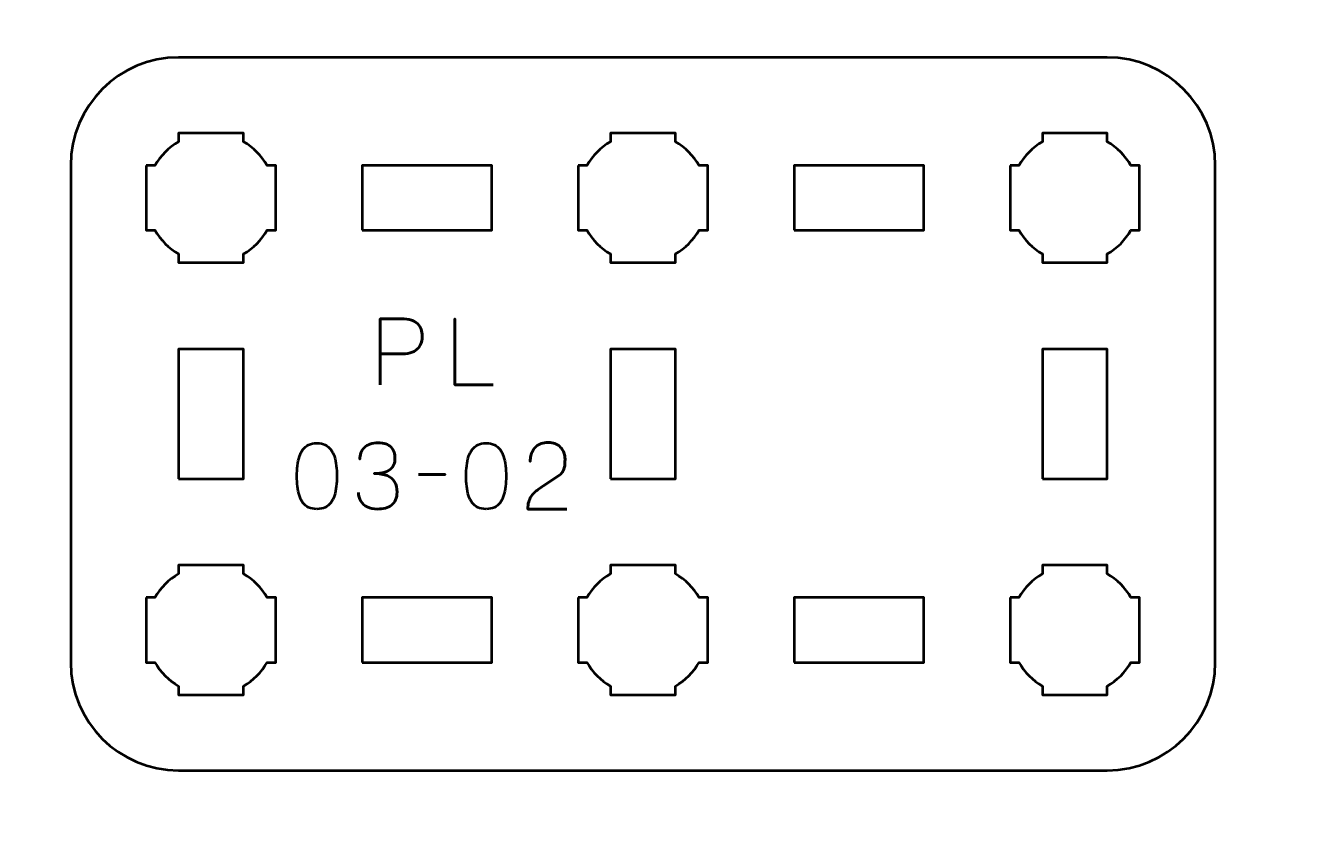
# Model space of a CAD drawing. Header units: centimetres. Extents: x -21 to 0, y -29.7 to 0.
# Drawn here: x -13.36 to -7.5, y -25.72 to -22.05 of the extents above; entities that cross this region are included whole.
import ezdxf

# ---------------------------------------------------------------- set-up
doc = ezdxf.new("R2010")
doc.units = ezdxf.units.CM
doc.header["$MEASUREMENT"] = 0
doc.layers.add('Layer 1', color=7, linetype='Continuous')

msp = doc.modelspace()

# ---------------------------------------------------------------- linework, layer by layer
at = {"layer": 'Layer 1', "lineweight": 53}
for points in [[(-11.8, -23), (-11.2, -23), (-11.2, -22.7), (-11.8, -22.7), (-11.8, -23)], [(-9.8, -23), (-9.2, -23), (-9.2, -22.7), (-9.8, -22.7), (-9.8, -23)], [(-12.65, -24.15), (-12.35, -24.15), (-12.35, -23.55), (-12.65, -23.55), (-12.65, -24.15)], [(-10.65, -24.15), (-10.35, -24.15), (-10.35, -23.55), (-10.65, -23.55), (-10.65, -24.15)], [(-8.65, -24.15), (-8.35, -24.15), (-8.35, -23.55), (-8.65, -23.55), (-8.65, -24.15)], [(-11.8, -25), (-11.2, -25), (-11.2, -24.7), (-11.8, -24.7), (-11.8, -25)], [(-9.8, -25), (-9.2, -25), (-9.2, -24.7), (-9.8, -24.7), (-9.8, -25)]]:
    msp.add_lwpolyline(points, close=True, dxfattribs=at)
at = {"layer": 'Layer 1', "color": 1, "lineweight": 53}
msp.add_open_spline([(-21.00003, -29.19995), (-21.00003, -29.19995), (-21.00003, -5.89992), (-21.00003, -5.89992), (-21.00003, -5.89992), (-21.00003, -5.81709), (-20.93286, -5.74992), (-20.85003, -5.74992), (-20.85003, -5.74992), (-20.7672, -5.74992), (-20.70003, -5.68275), (-20.70003, -5.59992), (-20.70003, -5.59992), (-20.70003, -5.51709), (-20.7672, -5.44992), (-20.85003, -5.44992), (-20.85003, -5.44992), (-20.93286, -5.44992), (-21.00003, -5.38275), (-21.00003, -5.29992), (-21.00003, -5.29992), (-21.00003, -5.21709), (-20.93286, -5.14992), (-20.85003, -5.14992), (-20.85003, -5.14992), (-20.7672, -5.14992), (-20.70003, -5.08275), (-20.70003, -4.99992), (-20.70003, -4.99992), (-20.70003, -4.91709), (-20.7672, -4.84992), (-20.85003, -4.84992), (-20.85003, -4.84992), (-20.93286, -4.84992), (-21.00003, -4.78275), (-21.00003, -4.69992), (-21.00003, -4.69992), (-21.00003, -4.61709), (-20.93286, -4.54992), (-20.85003, -4.54992), (-20.85003, -4.54992), (-20.7672, -4.54992), (-20.70003, -4.48275), (-20.70003, -4.39992), (-20.70003, -4.39992), (-20.70003, -4.31709), (-20.7672, -4.24992), (-20.85003, -4.24992), (-20.85003, -4.24992), (-20.93286, -4.24992), (-21.00003, -4.18275), (-21.00003, -4.09992), (-21.00003, -4.09992), (-21.00003, -4.01709), (-20.93286, -3.94992), (-20.85003, -3.94992), (-20.85003, -3.94992), (-20.7672, -3.94992), (-20.70003, -3.88275), (-20.70003, -3.79992), (-20.70003, -3.79992), (-20.70003, -3.71709), (-20.7672, -3.64992), (-20.85003, -3.64992), (-20.85003, -3.64992), (-20.93286, -3.64992), (-21.00003, -3.58275), (-21.00003, -3.49992), (-21.00003, -3.49992), (-21.00003, -3.41709), (-20.93286, -3.34992), (-20.85003, -3.34992), (-20.85003, -3.34992), (-20.7672, -3.34992), (-20.70003, -3.28275), (-20.70003, -3.19992), (-20.70003, -3.19992), (-20.70003, -3.11709), (-20.7672, -3.04992), (-20.85003, -3.04992), (-20.85003, -3.04992), (-20.93286, -3.04992), (-21.00003, -2.98275), (-21.00003, -2.89992), (-21.00003, -2.89992), (-21.00003, -2.81709), (-20.93286, -2.74992), (-20.85003, -2.74992), (-20.85003, -2.74992), (-20.7672, -2.74992), (-20.70003, -2.68275), (-20.70003, -2.59992), (-20.70003, -2.59992), (-20.70003, -2.51709), (-20.7672, -2.44992), (-20.85003, -2.44992), (-20.85003, -2.44992), (-20.93286, -2.44992), (-21.00003, -2.38275), (-21.00003, -2.29992), (-21.00003, -2.29992), (-21.00003, -2.21709), (-20.93286, -2.14992), (-20.85003, -2.14992), (-20.85003, -2.14992), (-20.7672, -2.14992), (-20.70003, -2.08275), (-20.70003, -1.99992), (-20.70003, -1.99992), (-20.70003, -1.91709), (-20.7672, -1.84992), (-20.85003, -1.84992), (-20.85003, -1.84992), (-20.93286, -1.84992), (-21.00003, -1.78275), (-21.00003, -1.69992), (-21.00003, -1.69992), (-21.00003, -1.61709), (-20.93286, -1.54992), (-20.85003, -1.54992), (-20.85003, -1.54992), (-20.7672, -1.54992), (-20.70003, -1.48275), (-20.70003, -1.39992), (-20.70003, -1.39992), (-20.70003, -1.31709), (-20.7672, -1.24992), (-20.85003, -1.24992), (-20.85003, -1.24992), (-20.93286, -1.24992), (-21.00003, -1.18275), (-21.00003, -1.09992), (-21.00003, -1.09992), (-21.00003, -1.09992), (-21.00003, -0.49992), (-21.00003, -0.49992), (-21.00003, -0.49992), (-21.00003, -0.22295), (-20.77694, 0.00004), (-20.49994, 0.00004), (-20.49994, 0.00004), (-20.49994, 0.00004), (-0.50008, 0.00004), (-0.50008, 0.00004), (-0.50008, 0.00004), (-0.22294, 0.00004), (0.00002, -0.22295), (0.00002, -0.49992), (0.00002, -0.49992), (0.00002, -0.49992), (0.00002, -29.19995), (0.00002, -29.19995), (0.00002, -29.19995), (0.00002, -29.47695), (-0.22294, -29.70004), (-0.50008, -29.70004), (-0.50008, -29.70004), (-0.50008, -29.70004), (-20.49994, -29.70004), (-20.49994, -29.70004), (-20.49994, -29.70004), (-20.77694, -29.70004), (-21.00003, -29.47695), (-21.00003, -29.19995)], degree=3, knots=[0, 0, 0, 0, 0.0243902, 0.0243902, 0.0243902, 0.0243902, 0.0487805, 0.0487805, 0.0487805, 0.0487805, 0.0731707, 0.0731707, 0.0731707, 0.0731707, 0.097561, 0.097561, 0.097561, 0.097561, 0.1219512, 0.1219512, 0.1219512, 0.1219512, 0.1463415, 0.1463415, 0.1463415, 0.1463415, 0.1707317, 0.1707317, 0.1707317, 0.1707317, 0.195122, 0.195122, 0.195122, 0.195122, 0.2195122, 0.2195122, 0.2195122, 0.2195122, 0.2439024, 0.2439024, 0.2439024, 0.2439024, 0.2682927, 0.2682927, 0.2682927, 0.2682927, 0.2926829, 0.2926829, 0.2926829, 0.2926829, 0.3170732, 0.3170732, 0.3170732, 0.3170732, 0.3414634, 0.3414634, 0.3414634, 0.3414634, 0.3658537, 0.3658537, 0.3658537, 0.3658537, 0.3902439, 0.3902439, 0.3902439, 0.3902439, 0.4146341, 0.4146341, 0.4146341, 0.4146341, 0.4390244, 0.4390244, 0.4390244, 0.4390244, 0.4634146, 0.4634146, 0.4634146, 0.4634146, 0.4878049, 0.4878049, 0.4878049, 0.4878049, 0.5121951, 0.5121951, 0.5121951, 0.5121951, 0.5365854, 0.5365854, 0.5365854, 0.5365854, 0.5609756, 0.5609756, 0.5609756, 0.5609756, 0.5853659, 0.5853659, 0.5853659, 0.5853659, 0.6097561, 0.6097561, 0.6097561, 0.6097561, 0.6341463, 0.6341463, 0.6341463, 0.6341463, 0.6585366, 0.6585366, 0.6585366, 0.6585366, 0.6829268, 0.6829268, 0.6829268, 0.6829268, 0.7073171, 0.7073171, 0.7073171, 0.7073171, 0.7317073, 0.7317073, 0.7317073, 0.7317073, 0.7560976, 0.7560976, 0.7560976, 0.7560976, 0.7804878, 0.7804878, 0.7804878, 0.7804878, 0.804878, 0.804878, 0.804878, 0.804878, 0.8292683, 0.8292683, 0.8292683, 0.8292683, 0.8536585, 0.8536585, 0.8536585, 0.8536585, 0.8780488, 0.8780488, 0.8780488, 0.8780488, 0.902439, 0.902439, 0.902439, 0.902439, 0.9268293, 0.9268293, 0.9268293, 0.9268293, 0.9512195, 0.9512195, 0.9512195, 0.9512195, 0.9756098, 0.9756098, 0.9756098, 0.9756098, 1, 1, 1, 1], dxfattribs=at)
at = {"layer": 'Layer 1', "color": 3, "lineweight": 53}
msp.add_open_spline([(-13.15, -25), (-13.15, -25), (-13.15, -22.7), (-13.15, -22.7), (-13.15, -22.7), (-13.15, -22.42391), (-12.92609, -22.2), (-12.65, -22.2), (-12.65, -22.2), (-12.65, -22.2), (-8.35, -22.2), (-8.35, -22.2), (-8.35, -22.2), (-8.07391, -22.2), (-7.85, -22.42391), (-7.85, -22.7), (-7.85, -22.7), (-7.85, -22.7), (-7.85, -25), (-7.85, -25), (-7.85, -25), (-7.85, -25.27609), (-8.07391, -25.5), (-8.35, -25.5), (-8.35, -25.5), (-8.35, -25.5), (-12.65, -25.5), (-12.65, -25.5), (-12.65, -25.5), (-12.92609, -25.5), (-13.15, -25.27609), (-13.15, -25)], degree=3, knots=[0, 0, 0, 0, 0.125, 0.125, 0.125, 0.125, 0.25, 0.25, 0.25, 0.25, 0.375, 0.375, 0.375, 0.375, 0.5, 0.5, 0.5, 0.5, 0.625, 0.625, 0.625, 0.625, 0.75, 0.75, 0.75, 0.75, 0.875, 0.875, 0.875, 0.875, 1, 1, 1, 1], dxfattribs=at)
at = {"layer": 'Layer 1', "lineweight": 53}
for points in [[(-12.8, -22.7), (-12.8, -22.7), (-12.75985, -22.7), (-12.75985, -22.7), (-12.75985, -22.7), (-12.7335, -22.65447), (-12.69553, -22.6165), (-12.65, -22.59015), (-12.65, -22.59015), (-12.65, -22.59015), (-12.65, -22.55), (-12.65, -22.55), (-12.65, -22.55), (-12.65, -22.55), (-12.5, -22.55), (-12.5, -22.55), (-12.5, -22.55), (-12.5, -22.55), (-12.35, -22.55), (-12.35, -22.55), (-12.35, -22.55), (-12.35, -22.55), (-12.35, -22.59015), (-12.35, -22.59015), (-12.35, -22.59015), (-12.30447, -22.6165), (-12.2665, -22.65447), (-12.24015, -22.7), (-12.24015, -22.7), (-12.24015, -22.7), (-12.2, -22.7), (-12.2, -22.7), (-12.2, -22.7), (-12.2, -22.7), (-12.2, -22.85), (-12.2, -22.85), (-12.2, -22.85), (-12.2, -22.85), (-12.2, -23), (-12.2, -23), (-12.2, -23), (-12.2, -23), (-12.24015, -23), (-12.24015, -23), (-12.24015, -23), (-12.2665, -23.04553), (-12.30447, -23.0835), (-12.35, -23.10985), (-12.35, -23.10985), (-12.35, -23.10985), (-12.35, -23.15), (-12.35, -23.15), (-12.35, -23.15), (-12.35, -23.15), (-12.5, -23.15), (-12.5, -23.15), (-12.5, -23.15), (-12.5, -23.15), (-12.65, -23.15), (-12.65, -23.15), (-12.65, -23.15), (-12.65, -23.15), (-12.65, -23.10985), (-12.65, -23.10985), (-12.65, -23.10985), (-12.69553, -23.0835), (-12.7335, -23.04553), (-12.75985, -23), (-12.75985, -23), (-12.75985, -23), (-12.8, -23), (-12.8, -23), (-12.8, -23), (-12.8, -23), (-12.8, -22.85), (-12.8, -22.85), (-12.8, -22.85), (-12.8, -22.85), (-12.8, -22.7), (-12.8, -22.7)], [(-10.8, -22.7), (-10.8, -22.7), (-10.75985, -22.7), (-10.75985, -22.7), (-10.75985, -22.7), (-10.7335, -22.65447), (-10.69553, -22.6165), (-10.65, -22.59015), (-10.65, -22.59015), (-10.65, -22.59015), (-10.65, -22.55), (-10.65, -22.55), (-10.65, -22.55), (-10.65, -22.55), (-10.5, -22.55), (-10.5, -22.55), (-10.5, -22.55), (-10.5, -22.55), (-10.35, -22.55), (-10.35, -22.55), (-10.35, -22.55), (-10.35, -22.55), (-10.35, -22.59015), (-10.35, -22.59015), (-10.35, -22.59015), (-10.30447, -22.6165), (-10.2665, -22.65447), (-10.24015, -22.7), (-10.24015, -22.7), (-10.24015, -22.7), (-10.2, -22.7), (-10.2, -22.7), (-10.2, -22.7), (-10.2, -22.7), (-10.2, -22.85), (-10.2, -22.85), (-10.2, -22.85), (-10.2, -22.85), (-10.2, -23), (-10.2, -23), (-10.2, -23), (-10.2, -23), (-10.24015, -23), (-10.24015, -23), (-10.24015, -23), (-10.2665, -23.04553), (-10.30447, -23.0835), (-10.35, -23.10985), (-10.35, -23.10985), (-10.35, -23.10985), (-10.35, -23.15), (-10.35, -23.15), (-10.35, -23.15), (-10.35, -23.15), (-10.5, -23.15), (-10.5, -23.15), (-10.5, -23.15), (-10.5, -23.15), (-10.65, -23.15), (-10.65, -23.15), (-10.65, -23.15), (-10.65, -23.15), (-10.65, -23.10985), (-10.65, -23.10985), (-10.65, -23.10985), (-10.69553, -23.0835), (-10.7335, -23.04553), (-10.75985, -23), (-10.75985, -23), (-10.75985, -23), (-10.8, -23), (-10.8, -23), (-10.8, -23), (-10.8, -23), (-10.8, -22.85), (-10.8, -22.85), (-10.8, -22.85), (-10.8, -22.85), (-10.8, -22.7), (-10.8, -22.7)], [(-8.8, -22.7), (-8.8, -22.7), (-8.75985, -22.7), (-8.75985, -22.7), (-8.75985, -22.7), (-8.7335, -22.65447), (-8.69553, -22.6165), (-8.65, -22.59015), (-8.65, -22.59015), (-8.65, -22.59015), (-8.65, -22.55), (-8.65, -22.55), (-8.65, -22.55), (-8.65, -22.55), (-8.5, -22.55), (-8.5, -22.55), (-8.5, -22.55), (-8.5, -22.55), (-8.35, -22.55), (-8.35, -22.55), (-8.35, -22.55), (-8.35, -22.55), (-8.35, -22.59015), (-8.35, -22.59015), (-8.35, -22.59015), (-8.30447, -22.6165), (-8.2665, -22.65447), (-8.24015, -22.7), (-8.24015, -22.7), (-8.24015, -22.7), (-8.2, -22.7), (-8.2, -22.7), (-8.2, -22.7), (-8.2, -22.7), (-8.2, -22.85), (-8.2, -22.85), (-8.2, -22.85), (-8.2, -22.85), (-8.2, -23), (-8.2, -23), (-8.2, -23), (-8.2, -23), (-8.24015, -23), (-8.24015, -23), (-8.24015, -23), (-8.2665, -23.04553), (-8.30447, -23.0835), (-8.35, -23.10985), (-8.35, -23.10985), (-8.35, -23.10985), (-8.35, -23.15), (-8.35, -23.15), (-8.35, -23.15), (-8.35, -23.15), (-8.5, -23.15), (-8.5, -23.15), (-8.5, -23.15), (-8.5, -23.15), (-8.65, -23.15), (-8.65, -23.15), (-8.65, -23.15), (-8.65, -23.15), (-8.65, -23.10985), (-8.65, -23.10985), (-8.65, -23.10985), (-8.69553, -23.0835), (-8.7335, -23.04553), (-8.75985, -23), (-8.75985, -23), (-8.75985, -23), (-8.8, -23), (-8.8, -23), (-8.8, -23), (-8.8, -23), (-8.8, -22.85), (-8.8, -22.85), (-8.8, -22.85), (-8.8, -22.85), (-8.8, -22.7), (-8.8, -22.7)], [(-12.8, -24.7), (-12.8, -24.7), (-12.75985, -24.7), (-12.75985, -24.7), (-12.75985, -24.7), (-12.7335, -24.65447), (-12.69553, -24.6165), (-12.65, -24.59015), (-12.65, -24.59015), (-12.65, -24.59015), (-12.65, -24.55), (-12.65, -24.55), (-12.65, -24.55), (-12.65, -24.55), (-12.5, -24.55), (-12.5, -24.55), (-12.5, -24.55), (-12.5, -24.55), (-12.35, -24.55), (-12.35, -24.55), (-12.35, -24.55), (-12.35, -24.55), (-12.35, -24.59015), (-12.35, -24.59015), (-12.35, -24.59015), (-12.30447, -24.6165), (-12.2665, -24.65447), (-12.24015, -24.7), (-12.24015, -24.7), (-12.24015, -24.7), (-12.2, -24.7), (-12.2, -24.7), (-12.2, -24.7), (-12.2, -24.7), (-12.2, -24.85), (-12.2, -24.85), (-12.2, -24.85), (-12.2, -24.85), (-12.2, -25), (-12.2, -25), (-12.2, -25), (-12.2, -25), (-12.24015, -25), (-12.24015, -25), (-12.24015, -25), (-12.2665, -25.04553), (-12.30447, -25.0835), (-12.35, -25.10985), (-12.35, -25.10985), (-12.35, -25.10985), (-12.35, -25.15), (-12.35, -25.15), (-12.35, -25.15), (-12.35, -25.15), (-12.5, -25.15), (-12.5, -25.15), (-12.5, -25.15), (-12.5, -25.15), (-12.65, -25.15), (-12.65, -25.15), (-12.65, -25.15), (-12.65, -25.15), (-12.65, -25.10985), (-12.65, -25.10985), (-12.65, -25.10985), (-12.69553, -25.0835), (-12.7335, -25.04553), (-12.75985, -25), (-12.75985, -25), (-12.75985, -25), (-12.8, -25), (-12.8, -25), (-12.8, -25), (-12.8, -25), (-12.8, -24.85), (-12.8, -24.85), (-12.8, -24.85), (-12.8, -24.85), (-12.8, -24.7), (-12.8, -24.7)], [(-10.8, -24.7), (-10.8, -24.7), (-10.75985, -24.7), (-10.75985, -24.7), (-10.75985, -24.7), (-10.7335, -24.65447), (-10.69553, -24.6165), (-10.65, -24.59015), (-10.65, -24.59015), (-10.65, -24.59015), (-10.65, -24.55), (-10.65, -24.55), (-10.65, -24.55), (-10.65, -24.55), (-10.5, -24.55), (-10.5, -24.55), (-10.5, -24.55), (-10.5, -24.55), (-10.35, -24.55), (-10.35, -24.55), (-10.35, -24.55), (-10.35, -24.55), (-10.35, -24.59015), (-10.35, -24.59015), (-10.35, -24.59015), (-10.30447, -24.6165), (-10.2665, -24.65447), (-10.24015, -24.7), (-10.24015, -24.7), (-10.24015, -24.7), (-10.2, -24.7), (-10.2, -24.7), (-10.2, -24.7), (-10.2, -24.7), (-10.2, -24.85), (-10.2, -24.85), (-10.2, -24.85), (-10.2, -24.85), (-10.2, -25), (-10.2, -25), (-10.2, -25), (-10.2, -25), (-10.24015, -25), (-10.24015, -25), (-10.24015, -25), (-10.2665, -25.04553), (-10.30447, -25.0835), (-10.35, -25.10985), (-10.35, -25.10985), (-10.35, -25.10985), (-10.35, -25.15), (-10.35, -25.15), (-10.35, -25.15), (-10.35, -25.15), (-10.5, -25.15), (-10.5, -25.15), (-10.5, -25.15), (-10.5, -25.15), (-10.65, -25.15), (-10.65, -25.15), (-10.65, -25.15), (-10.65, -25.15), (-10.65, -25.10985), (-10.65, -25.10985), (-10.65, -25.10985), (-10.69553, -25.0835), (-10.7335, -25.04553), (-10.75985, -25), (-10.75985, -25), (-10.75985, -25), (-10.8, -25), (-10.8, -25), (-10.8, -25), (-10.8, -25), (-10.8, -24.85), (-10.8, -24.85), (-10.8, -24.85), (-10.8, -24.85), (-10.8, -24.7), (-10.8, -24.7)], [(-8.8, -24.7), (-8.8, -24.7), (-8.75985, -24.7), (-8.75985, -24.7), (-8.75985, -24.7), (-8.7335, -24.65447), (-8.69553, -24.6165), (-8.65, -24.59015), (-8.65, -24.59015), (-8.65, -24.59015), (-8.65, -24.55), (-8.65, -24.55), (-8.65, -24.55), (-8.65, -24.55), (-8.5, -24.55), (-8.5, -24.55), (-8.5, -24.55), (-8.5, -24.55), (-8.35, -24.55), (-8.35, -24.55), (-8.35, -24.55), (-8.35, -24.55), (-8.35, -24.59015), (-8.35, -24.59015), (-8.35, -24.59015), (-8.30447, -24.6165), (-8.2665, -24.65447), (-8.24015, -24.7), (-8.24015, -24.7), (-8.24015, -24.7), (-8.2, -24.7), (-8.2, -24.7), (-8.2, -24.7), (-8.2, -24.7), (-8.2, -24.85), (-8.2, -24.85), (-8.2, -24.85), (-8.2, -24.85), (-8.2, -25), (-8.2, -25), (-8.2, -25), (-8.2, -25), (-8.24015, -25), (-8.24015, -25), (-8.24015, -25), (-8.2665, -25.04553), (-8.30447, -25.0835), (-8.35, -25.10985), (-8.35, -25.10985), (-8.35, -25.10985), (-8.35, -25.15), (-8.35, -25.15), (-8.35, -25.15), (-8.35, -25.15), (-8.5, -25.15), (-8.5, -25.15), (-8.5, -25.15), (-8.5, -25.15), (-8.65, -25.15), (-8.65, -25.15), (-8.65, -25.15), (-8.65, -25.15), (-8.65, -25.10985), (-8.65, -25.10985), (-8.65, -25.10985), (-8.69553, -25.0835), (-8.7335, -25.04553), (-8.75985, -25), (-8.75985, -25), (-8.75985, -25), (-8.8, -25), (-8.8, -25), (-8.8, -25), (-8.8, -25), (-8.8, -24.85), (-8.8, -24.85), (-8.8, -24.85), (-8.8, -24.85), (-8.8, -24.7), (-8.8, -24.7)]]:
    msp.add_open_spline(points, degree=3, knots=[0, 0, 0, 0, 0.05, 0.05, 0.05, 0.05, 0.1, 0.1, 0.1, 0.1, 0.15, 0.15, 0.15, 0.15, 0.2, 0.2, 0.2, 0.2, 0.25, 0.25, 0.25, 0.25, 0.3, 0.3, 0.3, 0.3, 0.35, 0.35, 0.35, 0.35, 0.4, 0.4, 0.4, 0.4, 0.45, 0.45, 0.45, 0.45, 0.5, 0.5, 0.5, 0.5, 0.55, 0.55, 0.55, 0.55, 0.6, 0.6, 0.6, 0.6, 0.65, 0.65, 0.65, 0.65, 0.7, 0.7, 0.7, 0.7, 0.75, 0.75, 0.75, 0.75, 0.8, 0.8, 0.8, 0.8, 0.85, 0.85, 0.85, 0.85, 0.9, 0.9, 0.9, 0.9, 0.95, 0.95, 0.95, 0.95, 1, 1, 1, 1], dxfattribs=at)
at = {"layer": 'Layer 1', "color": 5, "lineweight": 53}
for points, knots in [([(-11.71759, -23.71494), (-11.71759, -23.71494), (-11.71759, -23.40972), (-11.71759, -23.40972), (-11.71759, -23.40972), (-11.71759, -23.40972), (-11.62022, -23.40972), (-11.62022, -23.40972), (-11.62022, -23.40972), (-11.60075, -23.40979), (-11.58474, -23.41198), (-11.57211, -23.41621), (-11.57211, -23.41621), (-11.55955, -23.42037), (-11.54967, -23.42616), (-11.54254, -23.4335), (-11.54254, -23.4335), (-11.53542, -23.44076), (-11.53034, -23.44909), (-11.52723, -23.45847), (-11.52723, -23.45847), (-11.5242, -23.46786), (-11.52244, -23.47766), (-11.52201, -23.48804), (-11.52201, -23.48804), (-11.52152, -23.49841), (-11.52272, -23.50857), (-11.52554, -23.51844), (-11.52554, -23.51844), (-11.52843, -23.52832), (-11.5333, -23.53728), (-11.54029, -23.54533), (-11.54029, -23.54533), (-11.5472, -23.55337), (-11.55658, -23.55979), (-11.56837, -23.56452), (-11.56837, -23.56452), (-11.58015, -23.56931), (-11.59475, -23.57171), (-11.61218, -23.57185), (-11.61218, -23.57185), (-11.61218, -23.57185), (-11.71759, -23.57185), (-11.71759, -23.57185), (-11.71759, -23.57185), (-11.71759, -23.57185), (-11.61218, -23.57185), (-11.61218, -23.57185), (-11.61218, -23.57185), (-11.59511, -23.57171), (-11.58064, -23.56931), (-11.56893, -23.56452), (-11.56893, -23.56452), (-11.55715, -23.55979), (-11.54776, -23.55337), (-11.54071, -23.54533), (-11.54071, -23.54533), (-11.53372, -23.53728), (-11.52871, -23.52832), (-11.52575, -23.51844), (-11.52575, -23.51844), (-11.52279, -23.50857), (-11.52152, -23.49841), (-11.52201, -23.48804), (-11.52201, -23.48804), (-11.52244, -23.47766), (-11.5242, -23.46786), (-11.52737, -23.45847), (-11.52737, -23.45847), (-11.53048, -23.44909), (-11.5357, -23.44076), (-11.54283, -23.4335), (-11.54283, -23.4335), (-11.55002, -23.42616), (-11.5599, -23.42037), (-11.57246, -23.41621), (-11.57246, -23.41621), (-11.58509, -23.41198), (-11.60096, -23.40979), (-11.62022, -23.40972), (-11.62022, -23.40972), (-11.62022, -23.40972), (-11.71759, -23.40972), (-11.71759, -23.40972), (-11.71759, -23.40972), (-11.71759, -23.40972), (-11.71759, -23.71494), (-11.71759, -23.71494)], [0, 0, 0, 0, 0.0454545, 0.0454545, 0.0454545, 0.0454545, 0.0909091, 0.0909091, 0.0909091, 0.0909091, 0.1363636, 0.1363636, 0.1363636, 0.1363636, 0.1818182, 0.1818182, 0.1818182, 0.1818182, 0.2272727, 0.2272727, 0.2272727, 0.2272727, 0.2727273, 0.2727273, 0.2727273, 0.2727273, 0.3181818, 0.3181818, 0.3181818, 0.3181818, 0.3636364, 0.3636364, 0.3636364, 0.3636364, 0.4090909, 0.4090909, 0.4090909, 0.4090909, 0.4545455, 0.4545455, 0.4545455, 0.4545455, 0.5, 0.5, 0.5, 0.5, 0.5454545, 0.5454545, 0.5454545, 0.5454545, 0.5909091, 0.5909091, 0.5909091, 0.5909091, 0.6363636, 0.6363636, 0.6363636, 0.6363636, 0.6818182, 0.6818182, 0.6818182, 0.6818182, 0.7272727, 0.7272727, 0.7272727, 0.7272727, 0.7727273, 0.7727273, 0.7727273, 0.7727273, 0.8181818, 0.8181818, 0.8181818, 0.8181818, 0.8636364, 0.8636364, 0.8636364, 0.8636364, 0.9090909, 0.9090909, 0.9090909, 0.9090909, 0.9545455, 0.9545455, 0.9545455, 0.9545455, 1, 1, 1, 1]), ([(-11.19309, -23.71494), (-11.19309, -23.71494), (-11.37131, -23.71494), (-11.37131, -23.71494), (-11.37131, -23.71494), (-11.37131, -23.71494), (-11.37131, -23.40972), (-11.37131, -23.40972), (-11.37131, -23.40972), (-11.37131, -23.40972), (-11.37131, -23.71494), (-11.37131, -23.71494), (-11.37131, -23.71494), (-11.37131, -23.71494), (-11.19309, -23.71494), (-11.19309, -23.71494)], [0, 0, 0, 0, 0.25, 0.25, 0.25, 0.25, 0.5, 0.5, 0.5, 0.5, 0.75, 0.75, 0.75, 0.75, 1, 1, 1, 1]), ([(-11.81729, -24.21363), (-11.81722, -24.22887), (-11.81369, -24.24213), (-11.80671, -24.25363), (-11.80671, -24.25363), (-11.79972, -24.26506), (-11.78977, -24.27402), (-11.77679, -24.28044), (-11.77679, -24.28044), (-11.76381, -24.28686), (-11.74822, -24.29011), (-11.73008, -24.29025), (-11.73008, -24.29025), (-11.71647, -24.29025), (-11.70412, -24.28884), (-11.6929, -24.28588), (-11.6929, -24.28588), (-11.68175, -24.28291), (-11.67216, -24.27833), (-11.66404, -24.27205), (-11.66404, -24.27205), (-11.65593, -24.26577), (-11.64972, -24.25765), (-11.64528, -24.24778), (-11.64528, -24.24778), (-11.6409, -24.23783), (-11.63872, -24.2259), (-11.63865, -24.21193), (-11.63865, -24.21193), (-11.63857, -24.19331), (-11.64238, -24.17757), (-11.64993, -24.1648), (-11.64993, -24.1648), (-11.65748, -24.15203), (-11.6692, -24.14244), (-11.68493, -24.13588), (-11.68493, -24.13588), (-11.70066, -24.12931), (-11.72084, -24.126), (-11.74532, -24.126), (-11.74532, -24.126), (-11.72705, -24.12607), (-11.71174, -24.12438), (-11.69925, -24.12092), (-11.69925, -24.12092), (-11.68683, -24.11746), (-11.67689, -24.11259), (-11.66941, -24.10624), (-11.66941, -24.10624), (-11.66193, -24.09996), (-11.6565, -24.09248), (-11.65325, -24.08388), (-11.65325, -24.08388), (-11.64993, -24.07534), (-11.64831, -24.06596), (-11.64838, -24.05573), (-11.64838, -24.05573), (-11.64831, -24.04549), (-11.64972, -24.03604), (-11.65254, -24.02729), (-11.65254, -24.02729), (-11.6553, -24.01854), (-11.65981, -24.01085), (-11.66595, -24.00429), (-11.66595, -24.00429), (-11.67209, -23.99773), (-11.6802, -23.99258), (-11.69015, -23.98891), (-11.69015, -23.98891), (-11.70017, -23.98524), (-11.71238, -23.98341), (-11.7267, -23.98334), (-11.7267, -23.98334), (-11.74095, -23.98341), (-11.75344, -23.98552), (-11.76402, -23.98962), (-11.76402, -23.98962), (-11.77468, -23.99371), (-11.78342, -23.99928), (-11.79048, -24.00641), (-11.79048, -24.00641), (-11.79746, -24.01353), (-11.80269, -24.02165), (-11.80614, -24.03082), (-11.80614, -24.03082), (-11.80967, -24.03999), (-11.81136, -24.04973), (-11.81136, -24.05996), (-11.81136, -24.05996), (-11.81136, -24.04973), (-11.80967, -24.03999), (-11.80614, -24.03082), (-11.80614, -24.03082), (-11.80269, -24.02165), (-11.79746, -24.01353), (-11.79048, -24.00641), (-11.79048, -24.00641), (-11.78342, -23.99928), (-11.77468, -23.99371), (-11.76402, -23.98962), (-11.76402, -23.98962), (-11.75344, -23.98552), (-11.74095, -23.98341), (-11.7267, -23.98334), (-11.7267, -23.98334), (-11.71238, -23.98341), (-11.70017, -23.98524), (-11.69015, -23.98891), (-11.69015, -23.98891), (-11.6802, -23.99258), (-11.67209, -23.99773), (-11.66595, -24.00429), (-11.66595, -24.00429), (-11.65981, -24.01085), (-11.6553, -24.01854), (-11.65254, -24.02729), (-11.65254, -24.02729), (-11.64972, -24.03604), (-11.64831, -24.04549), (-11.64838, -24.05573), (-11.64838, -24.05573), (-11.64831, -24.06596), (-11.64993, -24.07534), (-11.65325, -24.08388), (-11.65325, -24.08388), (-11.6565, -24.09248), (-11.66193, -24.09996), (-11.66941, -24.10624), (-11.66941, -24.10624), (-11.67689, -24.11259), (-11.68683, -24.11746), (-11.69925, -24.12092), (-11.69925, -24.12092), (-11.71174, -24.12438), (-11.72705, -24.12607), (-11.74532, -24.126), (-11.74532, -24.126), (-11.72084, -24.126), (-11.70066, -24.12931), (-11.68493, -24.13588), (-11.68493, -24.13588), (-11.6692, -24.14244), (-11.65748, -24.15203), (-11.64993, -24.1648), (-11.64993, -24.1648), (-11.64238, -24.17757), (-11.63857, -24.19331), (-11.63865, -24.21193), (-11.63865, -24.21193), (-11.63872, -24.2259), (-11.6409, -24.23783), (-11.64528, -24.24778), (-11.64528, -24.24778), (-11.64972, -24.25765), (-11.65593, -24.26577), (-11.66404, -24.27205), (-11.66404, -24.27205), (-11.67216, -24.27833), (-11.68175, -24.28291), (-11.6929, -24.28588), (-11.6929, -24.28588), (-11.70412, -24.28884), (-11.71647, -24.29025), (-11.73008, -24.29025), (-11.73008, -24.29025), (-11.74822, -24.29011), (-11.76381, -24.28686), (-11.77679, -24.28044), (-11.77679, -24.28044), (-11.78977, -24.27402), (-11.79972, -24.26506), (-11.80671, -24.25363), (-11.80671, -24.25363), (-11.81369, -24.24213), (-11.81722, -24.22887), (-11.81729, -24.21363)], [0, 0, 0, 0, 0.0227273, 0.0227273, 0.0227273, 0.0227273, 0.0454545, 0.0454545, 0.0454545, 0.0454545, 0.0681818, 0.0681818, 0.0681818, 0.0681818, 0.0909091, 0.0909091, 0.0909091, 0.0909091, 0.1136364, 0.1136364, 0.1136364, 0.1136364, 0.1363636, 0.1363636, 0.1363636, 0.1363636, 0.1590909, 0.1590909, 0.1590909, 0.1590909, 0.1818182, 0.1818182, 0.1818182, 0.1818182, 0.2045455, 0.2045455, 0.2045455, 0.2045455, 0.2272727, 0.2272727, 0.2272727, 0.2272727, 0.25, 0.25, 0.25, 0.25, 0.2727273, 0.2727273, 0.2727273, 0.2727273, 0.2954545, 0.2954545, 0.2954545, 0.2954545, 0.3181818, 0.3181818, 0.3181818, 0.3181818, 0.3409091, 0.3409091, 0.3409091, 0.3409091, 0.3636364, 0.3636364, 0.3636364, 0.3636364, 0.3863636, 0.3863636, 0.3863636, 0.3863636, 0.4090909, 0.4090909, 0.4090909, 0.4090909, 0.4318182, 0.4318182, 0.4318182, 0.4318182, 0.4545455, 0.4545455, 0.4545455, 0.4545455, 0.4772727, 0.4772727, 0.4772727, 0.4772727, 0.5, 0.5, 0.5, 0.5, 0.5227273, 0.5227273, 0.5227273, 0.5227273, 0.5454545, 0.5454545, 0.5454545, 0.5454545, 0.5681818, 0.5681818, 0.5681818, 0.5681818, 0.5909091, 0.5909091, 0.5909091, 0.5909091, 0.6136364, 0.6136364, 0.6136364, 0.6136364, 0.6363636, 0.6363636, 0.6363636, 0.6363636, 0.6590909, 0.6590909, 0.6590909, 0.6590909, 0.6818182, 0.6818182, 0.6818182, 0.6818182, 0.7045455, 0.7045455, 0.7045455, 0.7045455, 0.7272727, 0.7272727, 0.7272727, 0.7272727, 0.75, 0.75, 0.75, 0.75, 0.7727273, 0.7727273, 0.7727273, 0.7727273, 0.7954545, 0.7954545, 0.7954545, 0.7954545, 0.8181818, 0.8181818, 0.8181818, 0.8181818, 0.8409091, 0.8409091, 0.8409091, 0.8409091, 0.8636364, 0.8636364, 0.8636364, 0.8636364, 0.8863636, 0.8863636, 0.8863636, 0.8863636, 0.9090909, 0.9090909, 0.9090909, 0.9090909, 0.9318182, 0.9318182, 0.9318182, 0.9318182, 0.9545455, 0.9545455, 0.9545455, 0.9545455, 0.9772727, 0.9772727, 0.9772727, 0.9772727, 1, 1, 1, 1]), ([(-10.8521, -24.29025), (-10.8521, -24.29025), (-11.03371, -24.29025), (-11.03371, -24.29025), (-11.03371, -24.29025), (-11.03336, -24.27797), (-11.03181, -24.26711), (-11.02919, -24.25779), (-11.02919, -24.25779), (-11.02651, -24.24848), (-11.02292, -24.2403), (-11.01847, -24.23324), (-11.01847, -24.23324), (-11.01395, -24.22619), (-11.0088, -24.21991), (-11.00295, -24.2144), (-11.00295, -24.2144), (-10.99709, -24.20883), (-10.99081, -24.20375), (-10.98404, -24.19895), (-10.98404, -24.19895), (-10.97727, -24.19422), (-10.97028, -24.1895), (-10.96301, -24.18484), (-10.96301, -24.18484), (-10.96301, -24.18484), (-10.89062, -24.13658), (-10.89062, -24.13658), (-10.89062, -24.13658), (-10.88322, -24.13136), (-10.87743, -24.12565), (-10.87334, -24.11951), (-10.87334, -24.11951), (-10.86918, -24.11337), (-10.86628, -24.10688), (-10.86452, -24.10003), (-10.86452, -24.10003), (-10.86283, -24.09326), (-10.86177, -24.08628), (-10.86142, -24.07922), (-10.86142, -24.07922), (-10.86106, -24.07209), (-10.86092, -24.06497), (-10.86099, -24.05784), (-10.86099, -24.05784), (-10.86099, -24.05199), (-10.86177, -24.04571), (-10.86332, -24.03893), (-10.86332, -24.03893), (-10.86494, -24.03223), (-10.86748, -24.02553), (-10.87108, -24.0189), (-10.87108, -24.0189), (-10.87468, -24.01226), (-10.87948, -24.0062), (-10.88547, -24.00069), (-10.88547, -24.00069), (-10.89147, -23.99526), (-10.89888, -23.99089), (-10.9077, -23.98757), (-10.9077, -23.98757), (-10.91652, -23.98425), (-10.92689, -23.98256), (-10.93888, -23.98249), (-10.93888, -23.98249), (-10.95095, -23.98256), (-10.9616, -23.98425), (-10.97078, -23.9875), (-10.97078, -23.9875), (-10.97995, -23.99074), (-10.98778, -23.99526), (-10.99427, -24.00097), (-10.99427, -24.00097), (-11.00076, -24.00669), (-11.00598, -24.01332), (-11.01007, -24.02073), (-11.01007, -24.02073), (-11.01417, -24.02814), (-11.01713, -24.03604), (-11.01903, -24.04437), (-11.01903, -24.04437), (-11.02094, -24.05269), (-11.02186, -24.06116), (-11.02186, -24.0697), (-11.02186, -24.0697), (-11.02186, -24.06116), (-11.02094, -24.05269), (-11.01903, -24.04437), (-11.01903, -24.04437), (-11.01713, -24.03604), (-11.01417, -24.02814), (-11.01007, -24.02073), (-11.01007, -24.02073), (-11.00598, -24.01332), (-11.00076, -24.00669), (-10.99427, -24.00097), (-10.99427, -24.00097), (-10.98778, -23.99526), (-10.97995, -23.99074), (-10.97078, -23.9875), (-10.97078, -23.9875), (-10.9616, -23.98425), (-10.95095, -23.98256), (-10.93888, -23.98249), (-10.93888, -23.98249), (-10.92689, -23.98256), (-10.91652, -23.98425), (-10.9077, -23.98757), (-10.9077, -23.98757), (-10.89888, -23.99089), (-10.89147, -23.99526), (-10.88547, -24.00069), (-10.88547, -24.00069), (-10.87948, -24.0062), (-10.87468, -24.01226), (-10.87108, -24.0189), (-10.87108, -24.0189), (-10.86748, -24.02553), (-10.86494, -24.03223), (-10.86332, -24.03893), (-10.86332, -24.03893), (-10.86177, -24.04571), (-10.86099, -24.05199), (-10.86099, -24.05784), (-10.86099, -24.05784), (-10.86092, -24.06497), (-10.86106, -24.07209), (-10.86142, -24.07922), (-10.86142, -24.07922), (-10.86177, -24.08628), (-10.86283, -24.09326), (-10.86452, -24.10003), (-10.86452, -24.10003), (-10.86628, -24.10688), (-10.86918, -24.11337), (-10.87334, -24.11951), (-10.87334, -24.11951), (-10.87743, -24.12565), (-10.88322, -24.13136), (-10.89062, -24.13658), (-10.89062, -24.13658), (-10.89062, -24.13658), (-10.96301, -24.18484), (-10.96301, -24.18484), (-10.96301, -24.18484), (-10.97028, -24.1895), (-10.97727, -24.19422), (-10.98404, -24.19895), (-10.98404, -24.19895), (-10.99081, -24.20375), (-10.99709, -24.20883), (-11.00295, -24.2144), (-11.00295, -24.2144), (-11.0088, -24.21991), (-11.01395, -24.22619), (-11.01847, -24.23324), (-11.01847, -24.23324), (-11.02292, -24.2403), (-11.02651, -24.24848), (-11.02919, -24.25779), (-11.02919, -24.25779), (-11.03181, -24.26711), (-11.03336, -24.27797), (-11.03371, -24.29025), (-11.03371, -24.29025), (-11.03371, -24.29025), (-10.8521, -24.29025), (-10.8521, -24.29025)], [0, 0, 0, 0, 0.0238095, 0.0238095, 0.0238095, 0.0238095, 0.047619, 0.047619, 0.047619, 0.047619, 0.0714286, 0.0714286, 0.0714286, 0.0714286, 0.0952381, 0.0952381, 0.0952381, 0.0952381, 0.1190476, 0.1190476, 0.1190476, 0.1190476, 0.1428571, 0.1428571, 0.1428571, 0.1428571, 0.1666667, 0.1666667, 0.1666667, 0.1666667, 0.1904762, 0.1904762, 0.1904762, 0.1904762, 0.2142857, 0.2142857, 0.2142857, 0.2142857, 0.2380952, 0.2380952, 0.2380952, 0.2380952, 0.2619048, 0.2619048, 0.2619048, 0.2619048, 0.2857143, 0.2857143, 0.2857143, 0.2857143, 0.3095238, 0.3095238, 0.3095238, 0.3095238, 0.3333333, 0.3333333, 0.3333333, 0.3333333, 0.3571429, 0.3571429, 0.3571429, 0.3571429, 0.3809524, 0.3809524, 0.3809524, 0.3809524, 0.4047619, 0.4047619, 0.4047619, 0.4047619, 0.4285714, 0.4285714, 0.4285714, 0.4285714, 0.452381, 0.452381, 0.452381, 0.452381, 0.4761905, 0.4761905, 0.4761905, 0.4761905, 0.5, 0.5, 0.5, 0.5, 0.5238095, 0.5238095, 0.5238095, 0.5238095, 0.547619, 0.547619, 0.547619, 0.547619, 0.5714286, 0.5714286, 0.5714286, 0.5714286, 0.5952381, 0.5952381, 0.5952381, 0.5952381, 0.6190476, 0.6190476, 0.6190476, 0.6190476, 0.6428571, 0.6428571, 0.6428571, 0.6428571, 0.6666667, 0.6666667, 0.6666667, 0.6666667, 0.6904762, 0.6904762, 0.6904762, 0.6904762, 0.7142857, 0.7142857, 0.7142857, 0.7142857, 0.7380952, 0.7380952, 0.7380952, 0.7380952, 0.7619048, 0.7619048, 0.7619048, 0.7619048, 0.7857143, 0.7857143, 0.7857143, 0.7857143, 0.8095238, 0.8095238, 0.8095238, 0.8095238, 0.8333333, 0.8333333, 0.8333333, 0.8333333, 0.8571429, 0.8571429, 0.8571429, 0.8571429, 0.8809524, 0.8809524, 0.8809524, 0.8809524, 0.9047619, 0.9047619, 0.9047619, 0.9047619, 0.9285714, 0.9285714, 0.9285714, 0.9285714, 0.952381, 0.952381, 0.952381, 0.952381, 0.9761905, 0.9761905, 0.9761905, 0.9761905, 1, 1, 1, 1]), ([(-12.0099, -24.29025), (-11.99509, -24.29018), (-11.98232, -24.28757), (-11.97166, -24.28249), (-11.97166, -24.28249), (-11.96108, -24.27741), (-11.95226, -24.27014), (-11.94521, -24.2609), (-11.94521, -24.2609), (-11.93822, -24.25159), (-11.93272, -24.24058), (-11.92863, -24.22788), (-11.92863, -24.22788), (-11.9246, -24.21518), (-11.92171, -24.20128), (-11.92009, -24.18604), (-11.92009, -24.18604), (-11.91839, -24.1708), (-11.91755, -24.15478), (-11.91762, -24.13785), (-11.91762, -24.13785), (-11.91755, -24.12099), (-11.91839, -24.10497), (-11.92009, -24.0898), (-11.92009, -24.0898), (-11.92171, -24.07463), (-11.9246, -24.06066), (-11.92863, -24.04796), (-11.92863, -24.04796), (-11.93272, -24.03533), (-11.93822, -24.02433), (-11.94521, -24.01494), (-11.94521, -24.01494), (-11.95226, -24.00563), (-11.96108, -23.99836), (-11.97166, -23.99328), (-11.97166, -23.99328), (-11.98232, -23.98813), (-11.99509, -23.98552), (-12.0099, -23.98545), (-12.0099, -23.98545), (-12.02472, -23.98552), (-12.03749, -23.98813), (-12.04815, -23.99328), (-12.04815, -23.99328), (-12.05873, -23.99836), (-12.06755, -24.00563), (-12.0746, -24.01494), (-12.0746, -24.01494), (-12.08159, -24.02433), (-12.08709, -24.03533), (-12.09118, -24.04796), (-12.09118, -24.04796), (-12.09521, -24.06066), (-12.0981, -24.07463), (-12.09972, -24.0898), (-12.09972, -24.0898), (-12.10141, -24.10497), (-12.10226, -24.12099), (-12.10219, -24.13785), (-12.10219, -24.13785), (-12.10226, -24.15478), (-12.10141, -24.1708), (-12.09972, -24.18604), (-12.09972, -24.18604), (-12.0981, -24.20128), (-12.09521, -24.21518), (-12.09118, -24.22788), (-12.09118, -24.22788), (-12.08709, -24.24058), (-12.08159, -24.25159), (-12.0746, -24.2609), (-12.0746, -24.2609), (-12.06755, -24.27014), (-12.05873, -24.27741), (-12.04815, -24.28249), (-12.04815, -24.28249), (-12.03749, -24.28757), (-12.02472, -24.29018), (-12.0099, -24.29025)], [0, 0, 0, 0, 0.05, 0.05, 0.05, 0.05, 0.1, 0.1, 0.1, 0.1, 0.15, 0.15, 0.15, 0.15, 0.2, 0.2, 0.2, 0.2, 0.25, 0.25, 0.25, 0.25, 0.3, 0.3, 0.3, 0.3, 0.35, 0.35, 0.35, 0.35, 0.4, 0.4, 0.4, 0.4, 0.45, 0.45, 0.45, 0.45, 0.5, 0.5, 0.5, 0.5, 0.55, 0.55, 0.55, 0.55, 0.6, 0.6, 0.6, 0.6, 0.65, 0.65, 0.65, 0.65, 0.7, 0.7, 0.7, 0.7, 0.75, 0.75, 0.75, 0.75, 0.8, 0.8, 0.8, 0.8, 0.85, 0.85, 0.85, 0.85, 0.9, 0.9, 0.9, 0.9, 0.95, 0.95, 0.95, 0.95, 1, 1, 1, 1]), ([(-12.0099, -24.29025), (-11.99509, -24.29018), (-11.98232, -24.28757), (-11.97166, -24.28249), (-11.97166, -24.28249), (-11.96108, -24.27741), (-11.95226, -24.27014), (-11.94521, -24.2609), (-11.94521, -24.2609), (-11.93822, -24.25159), (-11.93272, -24.24058), (-11.92863, -24.22788), (-11.92863, -24.22788), (-11.9246, -24.21518), (-11.92171, -24.20128), (-11.92009, -24.18604), (-11.92009, -24.18604), (-11.91839, -24.1708), (-11.91755, -24.15478), (-11.91762, -24.13785), (-11.91762, -24.13785), (-11.91755, -24.12099), (-11.91839, -24.10497), (-11.92009, -24.0898), (-11.92009, -24.0898), (-11.92171, -24.07463), (-11.9246, -24.06066), (-11.92863, -24.04796), (-11.92863, -24.04796), (-11.93272, -24.03533), (-11.93822, -24.02433), (-11.94521, -24.01494), (-11.94521, -24.01494), (-11.95226, -24.00563), (-11.96108, -23.99836), (-11.97166, -23.99328), (-11.97166, -23.99328), (-11.98232, -23.98813), (-11.99509, -23.98552), (-12.0099, -23.98545), (-12.0099, -23.98545), (-12.02472, -23.98552), (-12.03749, -23.98813), (-12.04815, -23.99328), (-12.04815, -23.99328), (-12.05873, -23.99836), (-12.06755, -24.00563), (-12.0746, -24.01494), (-12.0746, -24.01494), (-12.08159, -24.02433), (-12.08709, -24.03533), (-12.09118, -24.04796), (-12.09118, -24.04796), (-12.09521, -24.06066), (-12.0981, -24.07463), (-12.09972, -24.0898), (-12.09972, -24.0898), (-12.10141, -24.10497), (-12.10226, -24.12099), (-12.10219, -24.13785), (-12.10219, -24.13785), (-12.10226, -24.15478), (-12.10141, -24.1708), (-12.09972, -24.18604), (-12.09972, -24.18604), (-12.0981, -24.20128), (-12.09521, -24.21518), (-12.09118, -24.22788), (-12.09118, -24.22788), (-12.08709, -24.24058), (-12.08159, -24.25159), (-12.0746, -24.2609), (-12.0746, -24.2609), (-12.06755, -24.27014), (-12.05873, -24.27741), (-12.04815, -24.28249), (-12.04815, -24.28249), (-12.03749, -24.28757), (-12.02472, -24.29018), (-12.0099, -24.29025)], [0, 0, 0, 0, 0.05, 0.05, 0.05, 0.05, 0.1, 0.1, 0.1, 0.1, 0.15, 0.15, 0.15, 0.15, 0.2, 0.2, 0.2, 0.2, 0.25, 0.25, 0.25, 0.25, 0.3, 0.3, 0.3, 0.3, 0.35, 0.35, 0.35, 0.35, 0.4, 0.4, 0.4, 0.4, 0.45, 0.45, 0.45, 0.45, 0.5, 0.5, 0.5, 0.5, 0.55, 0.55, 0.55, 0.55, 0.6, 0.6, 0.6, 0.6, 0.65, 0.65, 0.65, 0.65, 0.7, 0.7, 0.7, 0.7, 0.75, 0.75, 0.75, 0.75, 0.8, 0.8, 0.8, 0.8, 0.85, 0.85, 0.85, 0.85, 0.9, 0.9, 0.9, 0.9, 0.95, 0.95, 0.95, 0.95, 1, 1, 1, 1]), ([(-11.22632, -24.29025), (-11.21151, -24.29018), (-11.19874, -24.28757), (-11.18808, -24.28249), (-11.18808, -24.28249), (-11.1775, -24.27741), (-11.16868, -24.27014), (-11.16163, -24.2609), (-11.16163, -24.2609), (-11.15464, -24.25159), (-11.14914, -24.24058), (-11.14505, -24.22788), (-11.14505, -24.22788), (-11.14102, -24.21518), (-11.13813, -24.20128), (-11.13651, -24.18604), (-11.13651, -24.18604), (-11.13481, -24.1708), (-11.13397, -24.15478), (-11.13404, -24.13785), (-11.13404, -24.13785), (-11.13397, -24.12099), (-11.13481, -24.10497), (-11.13651, -24.0898), (-11.13651, -24.0898), (-11.13813, -24.07463), (-11.14102, -24.06066), (-11.14505, -24.04796), (-11.14505, -24.04796), (-11.14914, -24.03533), (-11.15464, -24.02433), (-11.16163, -24.01494), (-11.16163, -24.01494), (-11.16868, -24.00563), (-11.1775, -23.99836), (-11.18808, -23.99328), (-11.18808, -23.99328), (-11.19874, -23.98813), (-11.21151, -23.98552), (-11.22632, -23.98545), (-11.22632, -23.98545), (-11.24114, -23.98552), (-11.25391, -23.98813), (-11.26457, -23.99328), (-11.26457, -23.99328), (-11.27515, -23.99836), (-11.28397, -24.00563), (-11.29102, -24.01494), (-11.29102, -24.01494), (-11.29801, -24.02433), (-11.30351, -24.03533), (-11.3076, -24.04796), (-11.3076, -24.04796), (-11.31163, -24.06066), (-11.31452, -24.07463), (-11.31614, -24.0898), (-11.31614, -24.0898), (-11.31783, -24.10497), (-11.31868, -24.12099), (-11.31861, -24.13785), (-11.31861, -24.13785), (-11.31868, -24.15478), (-11.31783, -24.1708), (-11.31614, -24.18604), (-11.31614, -24.18604), (-11.31452, -24.20128), (-11.31163, -24.21518), (-11.3076, -24.22788), (-11.3076, -24.22788), (-11.30351, -24.24058), (-11.29801, -24.25159), (-11.29102, -24.2609), (-11.29102, -24.2609), (-11.28397, -24.27014), (-11.27515, -24.27741), (-11.26457, -24.28249), (-11.26457, -24.28249), (-11.25391, -24.28757), (-11.24114, -24.29018), (-11.22632, -24.29025)], [0, 0, 0, 0, 0.05, 0.05, 0.05, 0.05, 0.1, 0.1, 0.1, 0.1, 0.15, 0.15, 0.15, 0.15, 0.2, 0.2, 0.2, 0.2, 0.25, 0.25, 0.25, 0.25, 0.3, 0.3, 0.3, 0.3, 0.35, 0.35, 0.35, 0.35, 0.4, 0.4, 0.4, 0.4, 0.45, 0.45, 0.45, 0.45, 0.5, 0.5, 0.5, 0.5, 0.55, 0.55, 0.55, 0.55, 0.6, 0.6, 0.6, 0.6, 0.65, 0.65, 0.65, 0.65, 0.7, 0.7, 0.7, 0.7, 0.75, 0.75, 0.75, 0.75, 0.8, 0.8, 0.8, 0.8, 0.85, 0.85, 0.85, 0.85, 0.9, 0.9, 0.9, 0.9, 0.95, 0.95, 0.95, 0.95, 1, 1, 1, 1]), ([(-11.22632, -24.29025), (-11.21151, -24.29018), (-11.19874, -24.28757), (-11.18808, -24.28249), (-11.18808, -24.28249), (-11.1775, -24.27741), (-11.16868, -24.27014), (-11.16163, -24.2609), (-11.16163, -24.2609), (-11.15464, -24.25159), (-11.14914, -24.24058), (-11.14505, -24.22788), (-11.14505, -24.22788), (-11.14102, -24.21518), (-11.13813, -24.20128), (-11.13651, -24.18604), (-11.13651, -24.18604), (-11.13481, -24.1708), (-11.13397, -24.15478), (-11.13404, -24.13785), (-11.13404, -24.13785), (-11.13397, -24.12099), (-11.13481, -24.10497), (-11.13651, -24.0898), (-11.13651, -24.0898), (-11.13813, -24.07463), (-11.14102, -24.06066), (-11.14505, -24.04796), (-11.14505, -24.04796), (-11.14914, -24.03533), (-11.15464, -24.02433), (-11.16163, -24.01494), (-11.16163, -24.01494), (-11.16868, -24.00563), (-11.1775, -23.99836), (-11.18808, -23.99328), (-11.18808, -23.99328), (-11.19874, -23.98813), (-11.21151, -23.98552), (-11.22632, -23.98545), (-11.22632, -23.98545), (-11.24114, -23.98552), (-11.25391, -23.98813), (-11.26457, -23.99328), (-11.26457, -23.99328), (-11.27515, -23.99836), (-11.28397, -24.00563), (-11.29102, -24.01494), (-11.29102, -24.01494), (-11.29801, -24.02433), (-11.30351, -24.03533), (-11.3076, -24.04796), (-11.3076, -24.04796), (-11.31163, -24.06066), (-11.31452, -24.07463), (-11.31614, -24.0898), (-11.31614, -24.0898), (-11.31783, -24.10497), (-11.31868, -24.12099), (-11.31861, -24.13785), (-11.31861, -24.13785), (-11.31868, -24.15478), (-11.31783, -24.1708), (-11.31614, -24.18604), (-11.31614, -24.18604), (-11.31452, -24.20128), (-11.31163, -24.21518), (-11.3076, -24.22788), (-11.3076, -24.22788), (-11.30351, -24.24058), (-11.29801, -24.25159), (-11.29102, -24.2609), (-11.29102, -24.2609), (-11.28397, -24.27014), (-11.27515, -24.27741), (-11.26457, -24.28249), (-11.26457, -24.28249), (-11.25391, -24.28757), (-11.24114, -24.29018), (-11.22632, -24.29025)], [0, 0, 0, 0, 0.05, 0.05, 0.05, 0.05, 0.1, 0.1, 0.1, 0.1, 0.15, 0.15, 0.15, 0.15, 0.2, 0.2, 0.2, 0.2, 0.25, 0.25, 0.25, 0.25, 0.3, 0.3, 0.3, 0.3, 0.35, 0.35, 0.35, 0.35, 0.4, 0.4, 0.4, 0.4, 0.45, 0.45, 0.45, 0.45, 0.5, 0.5, 0.5, 0.5, 0.55, 0.55, 0.55, 0.55, 0.6, 0.6, 0.6, 0.6, 0.65, 0.65, 0.65, 0.65, 0.7, 0.7, 0.7, 0.7, 0.75, 0.75, 0.75, 0.75, 0.8, 0.8, 0.8, 0.8, 0.85, 0.85, 0.85, 0.85, 0.9, 0.9, 0.9, 0.9, 0.95, 0.95, 0.95, 0.95, 1, 1, 1, 1]), ([(-11.53874, -24.13065), (-11.53874, -24.13065), (-11.41555, -24.13065), (-11.41555, -24.13065), (-11.41555, -24.13065), (-11.41555, -24.13065), (-11.53874, -24.13065), (-11.53874, -24.13065)], [0, 0, 0, 0, 0.5, 0.5, 0.5, 0.5, 1, 1, 1, 1])]:
    msp.add_open_spline(points, degree=3, knots=knots, dxfattribs=at)

doc.saveas('drawing.dxf')
